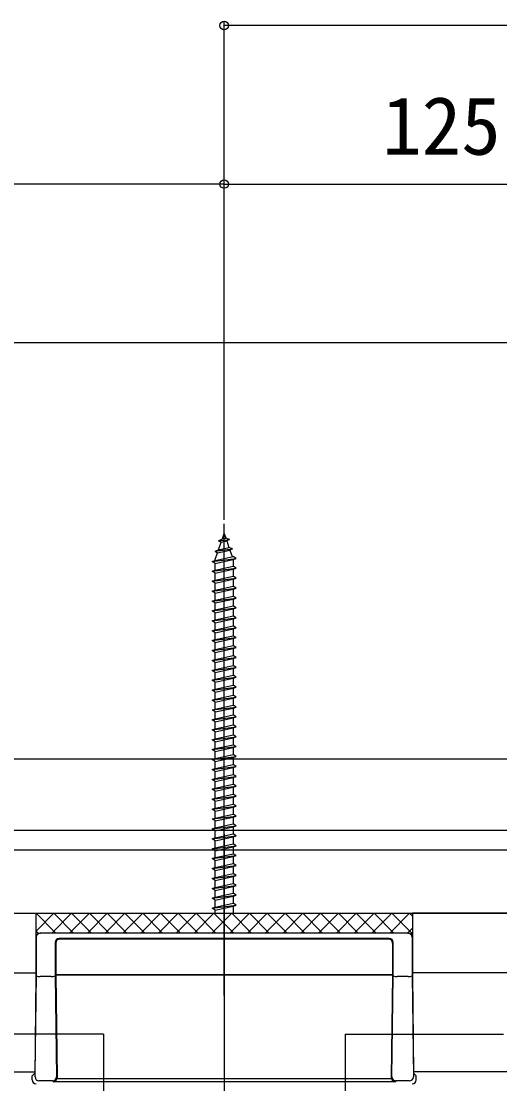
# Model space of a CAD drawing. Units: millimetres, scale not verified. Extents: x -875 to 875, y -1304 to 1297.
# Drawn here: x -2.2 to 118.6, y 658.8 to 926.9 of the extents above; entities that cross this region are included whole.
import ezdxf
from ezdxf.enums import TextEntityAlignment as Align

# ---------------------------------------------------------------- set-up
doc = ezdxf.new("R2010")
doc.units = ezdxf.units.MM
doc.header["$LTSCALE"] = 8
for name, color, linetype in [('0-4_YKK_12', 2, 'Continuous'), ('0-5_YKK_13', 4, 'Continuous'), ('0-7_YKK_D', 6, 'Continuous'), ('0-9_YSS_K', 3, 'Continuous')]:
    doc.layers.add(name, color=color, linetype=linetype)
doc.styles.add('ＭＳ ゴシック', font='')
doc.styles.get('ＭＳ ゴシック').set_extended_font_data('MS Gothic')

msp = doc.modelspace()

# ---------------------------------------------------------------- linework, layer by layer
at = {"layer": '0-4_YKK_12'}
for p, q in [((49, 721.8), (49, -88.2)), ((-151, 701.8), (1.5, 701.8)), ((629, 701.8), (96.5, 701.8)), ((-151, 686.8), (1.5, 686.8)), ((629, 686.8), (96.5, 686.8)), ((18.5, 671.3), (-21.5, 671.3)), ((79.5, 671.3), (119.5, 671.3)), ((-151, 661.8), (1.202, 661.8)), ((629, 661.8), (96.798, 661.8))]:
    msp.add_line(p, q, dxfattribs=at)
for points in [[(18.5, 671.3), (18.5, 658.8), (18.5, 255.3)], [(79.5, 671.3), (79.5, 658.8), (79.5, 255.3)]]:
    msp.add_lwpolyline(points, dxfattribs=at)
at = {"layer": '0-5_YKK_13'}
for p, q in [((49, 681.1), (49, 800.101)), ((47.586, 795.798), (48.534, 796.246)), ((48.534, 796.246), (49, 797.6)), ((48.534, 796.246), (49.4, 796.439)), ((49, 797.6), (49.4, 796.439)), ((50.297, 796.137), (49.4, 796.439)), ((46.687, 793.186), (51.122, 793.74)), ((46.687, 793.186), (47.602, 793.539)), ((47.586, 795.798), (50.297, 796.137)), ((47.586, 795.798), (48.254, 795.434)), ((47.602, 793.539), (48.254, 795.434)), ((47.602, 793.539), (50.199, 794.117)), ((48.254, 795.434), (49.64, 795.742)), ((50.297, 796.137), (49.64, 795.742)), ((49.64, 795.742), (50.199, 794.117)), ((51.122, 793.74), (50.199, 794.117)), ((51.122, 793.74), (50.439, 793.42)), ((46, 790.6), (52, 791.35)), ((46.687, 793.186), (47.322, 792.727)), ((46.75, 791.066), (47.322, 792.727)), ((46.75, 790.85), (51.25, 791.85)), ((46.75, 790.85), (46.75, 791.066)), ((47.322, 792.727), (50.439, 793.42)), ((50.439, 793.42), (50.999, 791.794)), ((51.239, 791.098), (51.25, 791.066)), ((51.25, 791.066), (51.25, 789.35)), ((46, 788.1), (52, 788.85)), ((46.75, 788.35), (46.75, 790.1)), ((46.75, 788.35), (51.25, 789.35)), ((51.25, 788.6), (51.25, 786.85)), ((46, 785.6), (52, 786.35)), ((46.75, 785.85), (46.75, 787.6)), ((46.75, 785.85), (51.25, 786.85)), ((51.25, 786.1), (51.25, 784.35)), ((46, 783.1), (52, 783.85)), ((46.75, 783.35), (46.75, 785.1)), ((46.75, 783.35), (51.25, 784.35)), ((51.25, 783.6), (51.25, 781.85)), ((46, 780.6), (52, 781.35)), ((46.75, 780.85), (46.75, 782.6)), ((46.75, 780.85), (51.25, 781.85)), ((46.75, 778.35), (46.75, 780.1)), ((51.25, 781.1), (51.25, 779.35)), ((46, 778.1), (52, 778.85)), ((46.75, 778.35), (51.25, 779.35)), ((46.75, 775.85), (46.75, 777.6)), ((51.25, 778.6), (51.25, 776.85)), ((46, 775.6), (52, 776.35)), ((46.75, 775.85), (51.25, 776.85)), ((46.75, 773.35), (46.75, 775.1)), ((51.25, 776.1), (51.25, 774.35)), ((46, 773.1), (52, 773.85)), ((46.75, 773.35), (51.25, 774.35)), ((46.75, 770.85), (46.75, 772.6)), ((51.25, 773.6), (51.25, 771.85)), ((46, 770.6), (52, 771.35)), ((46.75, 770.85), (51.25, 771.85)), ((46.75, 768.35), (46.75, 770.1)), ((51.25, 771.1), (51.25, 769.35)), ((46, 768.1), (52, 768.85)), ((46.75, 768.35), (51.25, 769.35)), ((46.75, 765.85), (46.75, 767.6)), ((46.75, 765.85), (51.25, 766.85)), ((51.25, 768.6), (51.25, 766.85)), ((46, 765.6), (52, 766.35)), ((46.75, 763.35), (46.75, 765.1)), ((46.75, 763.35), (51.25, 764.35)), ((51.25, 766.1), (51.25, 764.35)), ((46, 763.1), (52, 763.85)), ((46, 760.6), (52, 761.35)), ((46.75, 760.85), (46.75, 762.6)), ((46.75, 760.85), (51.25, 761.85)), ((51.25, 763.6), (51.25, 761.85)), ((46, 758.1), (52, 758.85)), ((46.75, 758.35), (51.25, 759.35)), ((51.25, 761.1), (51.25, 759.35)), ((46, 755.6), (52, 756.35)), ((46.75, 755.85), (46.75, 757.6)), ((46.75, 755.85), (51.25, 756.85)), ((51.25, 758.6), (51.25, 756.85)), ((51.25, 756.1), (51.25, 754.35)), ((46, 753.1), (52, 753.85)), ((46.75, 753.35), (51.25, 754.35)), ((51.25, 753.6), (51.25, 751.85)), ((46, 750.6), (52, 751.35)), ((46.75, 750.85), (46.75, 752.6)), ((46.75, 750.85), (51.25, 751.85)), ((51.25, 751.1), (51.25, 749.35)), ((46, 748.1), (52, 748.85)), ((46.75, 748.35), (46.75, 750.1)), ((46.75, 748.35), (51.25, 749.35)), ((51.25, 748.6), (51.25, 746.85)), ((46, 745.6), (52, 746.35)), ((46.75, 745.85), (46.75, 747.6)), ((46.75, 745.85), (51.25, 746.85)), ((51.25, 746.1), (51.25, 744.35)), ((46, 743.1), (52, 743.85)), ((46.75, 743.35), (46.75, 745.1)), ((46.75, 743.35), (51.25, 744.35)), ((46.75, 740.85), (46.75, 742.6)), ((51.25, 743.6), (51.25, 741.85)), ((46, 740.6), (52, 741.35)), ((46.75, 740.85), (51.25, 741.85)), ((46.75, 738.35), (46.75, 740.1)), ((51.25, 741.1), (51.25, 739.35)), ((46, 738.1), (52, 738.85)), ((46.75, 738.35), (51.25, 739.35)), ((46.75, 735.85), (46.75, 737.6)), ((51.25, 738.6), (51.25, 736.85)), ((46, 735.6), (52, 736.35)), ((46.75, 735.85), (51.25, 736.85)), ((51.25, 736.1), (51.25, 734.35)), ((46, 733.1), (52, 733.85)), ((46.75, 733.35), (51.25, 734.35)), ((46.75, 730.85), (46.75, 732.6)), ((46.75, 730.85), (51.25, 731.85)), ((51.25, 733.6), (51.25, 731.85)), ((46, 730.6), (52, 731.35)), ((46.75, 728.35), (51.25, 729.35)), ((51.25, 731.1), (51.25, 729.35)), ((46, 728.1), (52, 728.85)), ((46.75, 725.85), (46.75, 727.6)), ((46.75, 725.85), (51.25, 726.85)), ((51.25, 728.6), (51.25, 726.85)), ((46, 725.6), (52, 726.35)), ((46, 723.1), (52, 723.85)), ((46.75, 723.35), (46.75, 725.1)), ((46.75, 723.35), (51.25, 724.35)), ((51.25, 726.1), (51.25, 724.35)), ((46, 720.6), (52, 721.35)), ((46.75, 720.85), (46.75, 722.6)), ((46.75, 720.85), (51.25, 721.85)), ((51.25, 723.6), (51.25, 721.85)), ((46, 718.1), (52, 718.85)), ((46.75, 718.35), (46.75, 720.1)), ((46.75, 718.35), (51.25, 719.35)), ((51.25, 721.1), (51.25, 719.35)), ((51.25, 718.6), (51.25, 716.85)), ((46, 715.6), (52, 716.35)), ((46.75, 715.85), (46.75, 717.6)), ((46.75, 715.85), (51.25, 716.85)), ((51.25, 716.1), (51.25, 714.35)), ((46, 713.1), (52, 713.85)), ((46.75, 713.35), (46.75, 715.1)), ((46.75, 713.35), (51.25, 714.35)), ((51.25, 713.6), (51.25, 711.85)), ((46, 710.6), (52, 711.35)), ((46.75, 710.85), (46.75, 712.6)), ((46.75, 710.85), (51.25, 711.85)), ((51.25, 711.1), (51.25, 709.35)), ((46, 708.1), (52, 708.85)), ((46.75, 708.35), (46.75, 710.1)), ((46.75, 708.35), (51.25, 709.35)), ((51.25, 708.6), (51.25, 706.85)), ((46, 705.6), (52, 706.35)), ((46.75, 705.85), (46.75, 707.6)), ((46.75, 705.85), (51.25, 706.85)), ((46.75, 703.35), (46.75, 705.1)), ((51.25, 706.1), (51.25, 704.35)), ((46, 703.1), (52, 703.85)), ((46.75, 703.35), (51.25, 704.35)), ((46.75, 701.8), (46.75, 702.6)), ((51.25, 703.6), (51.25, 701.85)), ((1.5, 697.31), (5.99, 701.8)), ((6.5, 696.8), (1.5, 701.8)), ((5.48, 696.8), (10.48, 701.8)), ((10.99, 696.8), (5.99, 701.8)), ((9.97, 696.8), (14.97, 701.8)), ((15.48, 696.8), (10.48, 701.8)), ((14.461, 696.8), (19.461, 701.8)), ((19.97, 696.8), (14.97, 701.8)), ((18.951, 696.8), (23.951, 701.8)), ((24.461, 696.8), (19.461, 701.8)), ((23.441, 696.8), (28.441, 701.8)), ((28.951, 696.8), (23.951, 701.8)), ((27.931, 696.8), (32.931, 701.8)), ((33.441, 696.8), (28.441, 701.8)), ((32.421, 696.8), (37.421, 701.8)), ((37.931, 696.8), (32.931, 701.8)), ((36.911, 696.8), (41.911, 701.8)), ((42.421, 696.8), (37.421, 701.8)), ((41.401, 696.8), (46.401, 701.8)), ((46.911, 696.8), (41.911, 701.8)), ((45.891, 696.8), (50.891, 701.8)), ((51.401, 696.8), (46.401, 701.8)), ((50.382, 696.8), (55.382, 701.8)), ((55.891, 696.8), (50.891, 701.8)), ((54.872, 696.8), (59.872, 701.8)), ((60.382, 696.8), (55.382, 701.8)), ((59.362, 696.8), (64.362, 701.8)), ((64.872, 696.8), (59.872, 701.8)), ((63.852, 696.8), (68.852, 701.8)), ((69.362, 696.8), (64.362, 701.8)), ((68.342, 696.8), (73.342, 701.8)), ((73.852, 696.8), (68.852, 701.8)), ((72.832, 696.8), (77.832, 701.8)), ((78.342, 696.8), (73.342, 701.8)), ((77.322, 696.8), (82.322, 701.8)), ((82.832, 696.8), (77.832, 701.8)), ((81.812, 696.8), (86.812, 701.8)), ((87.322, 696.8), (82.322, 701.8)), ((86.303, 696.8), (91.303, 701.8)), ((91.812, 696.8), (86.812, 701.8)), ((90.793, 696.8), (95.793, 701.8)), ((96.5, 696.603), (91.303, 701.8)), ((96.5, 701.093), (95.793, 701.8)), ((2.096, 696.714), (1.5, 697.31)), ((95.283, 696.8), (96.5, 698.017)), ((1.565, 695.8), (1.5, 695.8)), ((1.5, 695.8), (1.5, 686.151)), ((1.565, 686.052), (1.565, 695.8)), ((2.502, 696.8), (2.624, 696.8)), ((95.376, 696.8), (2.624, 696.8)), ((6.343, 694.459), (6.343, 686.052)), ((6.5, 694.302), (6.343, 694.459)), ((90.659, 695.457), (7.341, 695.457)), ((7.341, 695.457), (7.498, 695.3)), ((90.502, 695.3), (7.498, 695.3)), ((90.502, 695.3), (90.659, 695.457)), ((91.657, 694.459), (91.5, 694.302)), ((91.657, 686.052), (91.657, 694.459)), ((95.376, 696.8), (95.498, 696.8)), ((96.435, 695.8), (96.435, 686.052)), ((96.5, 695.8), (96.435, 695.8)), ((6.5, 694.302), (6.5, 686.399)), ((91.5, 694.302), (91.5, 686.399)), ((6.5, 686.399), (91.5, 686.399)), ((1.5, 686.151), (1.198, 661.477)), ((1.253, 660.529), (1.565, 686.052)), ((5.345, 685.856), (2.563, 685.856)), ((6.343, 686.052), (6.656, 660.529)), ((6.501, 686.203), (6.817, 660.368)), ((91.499, 686.203), (6.501, 686.203)), ((91.499, 686.203), (91.183, 660.368)), ((91.344, 660.529), (91.657, 686.052)), ((95.437, 685.856), (92.655, 685.856)), ((96.435, 686.052), (96.747, 660.529)), ((5.657, 659.531), (2.251, 659.531)), ((5.878, 659.31), (5.657, 659.531)), ((6.656, 660.529), (6.817, 660.368)), ((6.788, 660.112), (91.212, 660.112)), ((91.183, 660.368), (91.344, 660.529)), ((92.343, 659.531), (92.122, 659.31)), ((95.749, 659.531), (92.343, 659.531)), ((97.479, 660.8), (96.802, 661.477)), ((97.479, 659.798), (97.479, 660.8)), ((92.122, 659.31), (5.878, 659.31))]:
    msp.add_line(p, q, dxfattribs=at)
for points in [[(46.75, 790.1), (46, 790.6), (46.75, 790.85)], [(46.75, 790.1), (51.25, 791.1), (52, 791.35), (51.25, 791.85)], [(46.75, 787.6), (46, 788.1), (46.75, 788.35)], [(46.75, 787.6), (51.25, 788.6), (52, 788.85), (51.25, 789.35)], [(46.75, 785.1), (46, 785.6), (46.75, 785.85)], [(46.75, 785.1), (51.25, 786.1), (52, 786.35), (51.25, 786.85)], [(46.75, 782.6), (46, 783.1), (46.75, 783.35)], [(46.75, 782.6), (51.25, 783.6), (52, 783.85), (51.25, 784.35)], [(46.75, 780.1), (46, 780.6), (46.75, 780.85)], [(46.75, 780.1), (51.25, 781.1), (52, 781.35), (51.25, 781.85)], [(46.75, 777.6), (46, 778.1), (46.75, 778.35)], [(46.75, 777.6), (51.25, 778.6), (52, 778.85), (51.25, 779.35)], [(46.75, 775.1), (46, 775.6), (46.75, 775.85)], [(46.75, 775.1), (51.25, 776.1), (52, 776.35), (51.25, 776.85)], [(46.75, 772.6), (46, 773.1), (46.75, 773.35)], [(46.75, 772.6), (51.25, 773.6), (52, 773.85), (51.25, 774.35)], [(46.75, 770.1), (46, 770.6), (46.75, 770.85)], [(46.75, 770.1), (51.25, 771.1), (52, 771.35), (51.25, 771.85)], [(46.75, 767.6), (46, 768.1), (46.75, 768.35)], [(46.75, 767.6), (51.25, 768.6), (52, 768.85), (51.25, 769.35)], [(46.75, 765.1), (51.25, 766.1), (52, 766.35), (51.25, 766.85)], [(46.75, 765.1), (46, 765.6), (46.75, 765.85)], [(46.75, 762.6), (51.25, 763.6), (52, 763.85), (51.25, 764.35)], [(46.75, 762.6), (46, 763.1), (46.75, 763.35)], [(46.75, 760.1), (51.25, 761.1), (52, 761.35), (51.25, 761.85)], [(46.75, 758.35), (46.75, 760.1), (46, 760.6), (46.75, 760.85)], [(46.75, 757.6), (51.25, 758.6), (52, 758.85), (51.25, 759.35)], [(46.75, 757.6), (46, 758.1), (46.75, 758.35)], [(46.75, 755.1), (51.25, 756.1), (52, 756.35), (51.25, 756.85)], [(46.75, 753.35), (46.75, 755.1), (46, 755.6), (46.75, 755.85)], [(46.75, 752.6), (46, 753.1), (46.75, 753.35)], [(46.75, 752.6), (51.25, 753.6), (52, 753.85), (51.25, 754.35)], [(46.75, 750.1), (46, 750.6), (46.75, 750.85)], [(46.75, 750.1), (51.25, 751.1), (52, 751.35), (51.25, 751.85)], [(46.75, 747.6), (46, 748.1), (46.75, 748.35)], [(46.75, 747.6), (51.25, 748.6), (52, 748.85), (51.25, 749.35)], [(46.75, 745.1), (46, 745.6), (46.75, 745.85)], [(46.75, 745.1), (51.25, 746.1), (52, 746.35), (51.25, 746.85)], [(46.75, 742.6), (46, 743.1), (46.75, 743.35)], [(46.75, 742.6), (51.25, 743.6), (52, 743.85), (51.25, 744.35)], [(46.75, 740.1), (46, 740.6), (46.75, 740.85)], [(46.75, 740.1), (51.25, 741.1), (52, 741.35), (51.25, 741.85)], [(46.75, 737.6), (46, 738.1), (46.75, 738.35)], [(46.75, 737.6), (51.25, 738.6), (52, 738.85), (51.25, 739.35)], [(46.75, 733.35), (46.75, 735.1), (46, 735.6), (46.75, 735.85)], [(46.75, 735.1), (51.25, 736.1), (52, 736.35), (51.25, 736.85)], [(46.75, 732.6), (46, 733.1), (46.75, 733.35)], [(46.75, 732.6), (51.25, 733.6), (52, 733.85), (51.25, 734.35)], [(46.75, 730.1), (51.25, 731.1), (52, 731.35), (51.25, 731.85)], [(46.75, 728.35), (46.75, 730.1), (46, 730.6), (46.75, 730.85)], [(46.75, 727.6), (51.25, 728.6), (52, 728.85), (51.25, 729.35)], [(46.75, 727.6), (46, 728.1), (46.75, 728.35)], [(46.75, 725.1), (51.25, 726.1), (52, 726.35), (51.25, 726.85)], [(46.75, 725.1), (46, 725.6), (46.75, 725.85)], [(46.75, 722.6), (51.25, 723.6), (52, 723.85), (51.25, 724.35)], [(46.75, 722.6), (46, 723.1), (46.75, 723.35)], [(46.75, 720.1), (51.25, 721.1), (52, 721.35), (51.25, 721.85)], [(46.75, 720.1), (46, 720.6), (46.75, 720.85)], [(46.75, 717.6), (51.25, 718.6), (52, 718.85), (51.25, 719.35)], [(46.75, 717.6), (46, 718.1), (46.75, 718.35)], [(46.75, 715.1), (46, 715.6), (46.75, 715.85)], [(46.75, 715.1), (51.25, 716.1), (52, 716.35), (51.25, 716.85)], [(46.75, 712.6), (46, 713.1), (46.75, 713.35)], [(46.75, 712.6), (51.25, 713.6), (52, 713.85), (51.25, 714.35)], [(46.75, 710.1), (46, 710.6), (46.75, 710.85)], [(46.75, 710.1), (51.25, 711.1), (52, 711.35), (51.25, 711.85)], [(46.75, 707.6), (46, 708.1), (46.75, 708.35)], [(46.75, 707.6), (51.25, 708.6), (52, 708.85), (51.25, 709.35)], [(46.75, 705.1), (46, 705.6), (46.75, 705.85)], [(46.75, 705.1), (51.25, 706.1), (52, 706.35), (51.25, 706.85)], [(46.75, 702.6), (46, 703.1), (46.75, 703.35)], [(46.75, 702.6), (51.25, 703.6), (52, 703.85), (51.25, 704.35)], [(1.5, 695.8), (1.5, 701.8), (96.5, 701.8), (96.5, 695.8)], [(96.5, 695.8), (96.5, 686.151), (96.802, 661.477)], [(0.521, 659.798), (0.521, 660.8), (1.198, 661.477)]]:
    msp.add_lwpolyline(points, dxfattribs=at)
for centre, radius, start, end in [((2.361, 687.467), 1.624, 240.62841, 277.13954), ((5.547, 687.467), 1.624, 262.86046, 299.37159), ((92.453, 687.467), 1.624, 240.62841, 277.13954), ((95.639, 687.467), 1.624, 262.86046, 299.37159), ((2.255, 660.534), 1.002, 180.24971, 269.75029), ((5.653, 660.534), 1.002, 270.24971, 359.75029), ((92.347, 660.534), 1.002, 180.24971, 269.75029), ((95.745, 660.534), 1.002, 270.24971, 359.75029)]:
    msp.add_arc(centre, radius, start, end, dxfattribs=at)
for centre, major_axis, ratio, start_param, end_param in [((2.502, 695.8), (-1.002, 0), 0.998135, 4.712389, 6.2831853), ((2.563, 695.8), (0.728, 0.728), 0.940706, 0.8159414, 2.3256512), ((2.624, 695.8), (-1.002, 0), 0.998135, 4.712389, 4.7734755), ((7.349, 694.451), (0.715, -0.715), 0.988936, 2.358058, 3.9251274), ((7.502, 694.298), (-0.71, 0.71), 0.99628, 5.4996506, 7.06672), ((90.498, 694.298), (0.71, 0.71), 0.99628, 5.4996506, 7.06672), ((90.651, 694.451), (0.715, 0.715), 0.988936, 5.4996506, 7.06672), ((95.376, 695.8), (1.002, 0), 0.998135, 1.5097098, 1.5707963), ((95.437, 695.8), (0.728, -0.728), 0.940706, 0.8159414, 2.3256512), ((95.498, 695.8), (1.002, 0), 0.998135, 6.2831853, 7.8539816), ((6.561, 686.399), (0, 1), 0.061163, 1.5707963, 1.7681919), ((91.439, 686.399), (0, 1), 0.061163, 4.5149934, 4.712389), ((1.523, 659.802), (-0.71, -0.71), 0.99628, 5.4996506, 7.06672), ((5.878, 660.308), (0.387, 0.935), 0.917237, 3.5657667, 4.878081), ((5.815, 660.372), (-0.454, 0.912), 0.980003, 4.000319, 4.2550742), ((92.185, 660.372), (0.454, 0.912), 0.980003, 2.0281111, 2.2828663), ((92.122, 660.308), (-0.387, 0.935), 0.917237, 1.4051043, 2.7174186), ((96.477, 659.802), (0.71, -0.71), 0.99628, 5.4996506, 7.06672)]:
    msp.add_ellipse(centre, major_axis=major_axis, ratio=ratio, start_param=start_param, end_param=end_param, dxfattribs=at)
at = {"layer": '0-7_YKK_D'}
for p, q in [((49, 801.101), (49, 926.8)), ((357.75, 925.8), (49, 925.8)), ((49, 885.8), (-71, 885.8)), ((49, 801.101), (49, 886.8)), ((49, 801.101), (49, 886.8)), ((49, 885.8), (174, 885.8))]:
    msp.add_line(p, q, dxfattribs=at)
for centre in [(49, 925.8), (49, 885.8), (49, 885.8)]:
    msp.add_circle(centre, 1.075, dxfattribs=at)
at = {"layer": '0-9_YSS_K'}
for points in [[(-151, 845.8), (783, 845.8), (783, -88.2)], [(-151, 740.8), (678, 740.8), (678, -88.2)], [(-151, 722.8), (660, 722.8), (660, -88.2)], [(-151, 717.8), (655, 717.8), (655, -88.2)], [(-151, 701.8), (639, 701.8), (639, -88.2)]]:
    msp.add_lwpolyline(points, dxfattribs=at)

# ---------------------------------------------------------------- texts
at = {"layer": '0-7_YKK_D', "style": 'ＭＳ ゴシック'}
msp.add_text('125', height=14.66, dxfattribs=at).set_placement((88.886, 888.8), align=Align.BOTTOM_LEFT)

doc.saveas('drawing.dxf')
